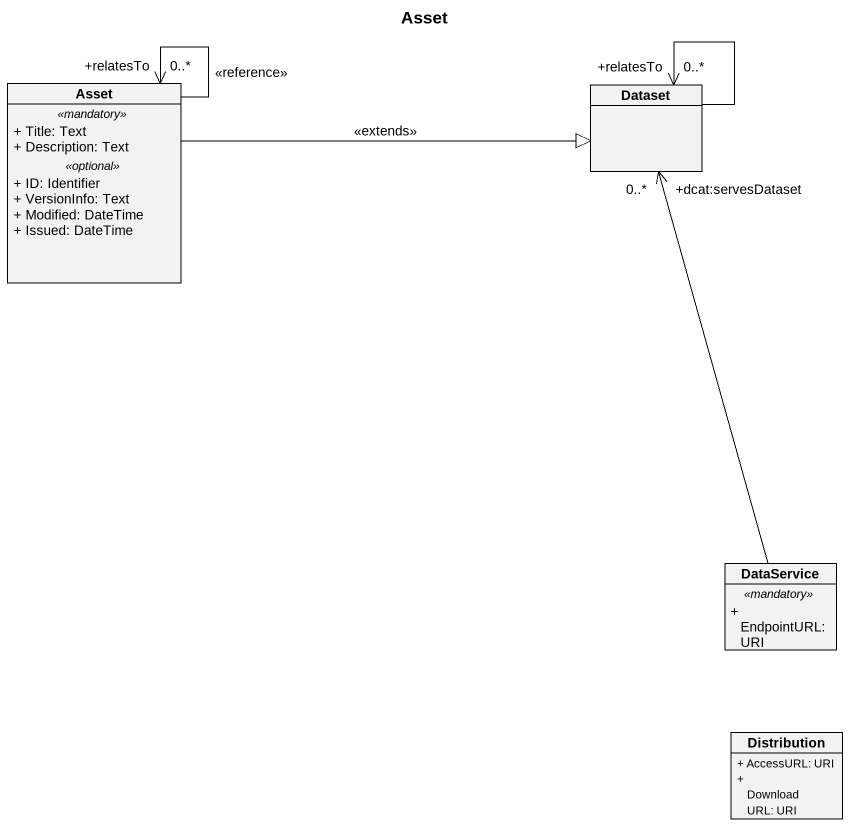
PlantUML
@startuml
title Asset
hide circle
hide empty members
skinparam classAttributeIconSize 0
class Asset {
  .. <<mandatory>> ..
  + Title: Text
  + Description: Text
  .. <<optional>> ..
  + ID: Identifier
  + VersionInfo: Text
  + Modified: DateTime
  + Issued: DateTime
}
class Dataset
class DataService {
  .. <<mandatory>> ..
  + EndpointURL: URI
}
class Distribution {
  + AccessURL: URI
  + DownloadURL: URI
}
Asset --> "+relatesTo\n0..*" Asset : <<reference>>
Asset -right-|> Dataset : <<extends>>
Dataset --> "+relatesTo\n0..*" Dataset
DataService -up-> "+dcat:servesDataset\n0..*" Dataset
@enduml
